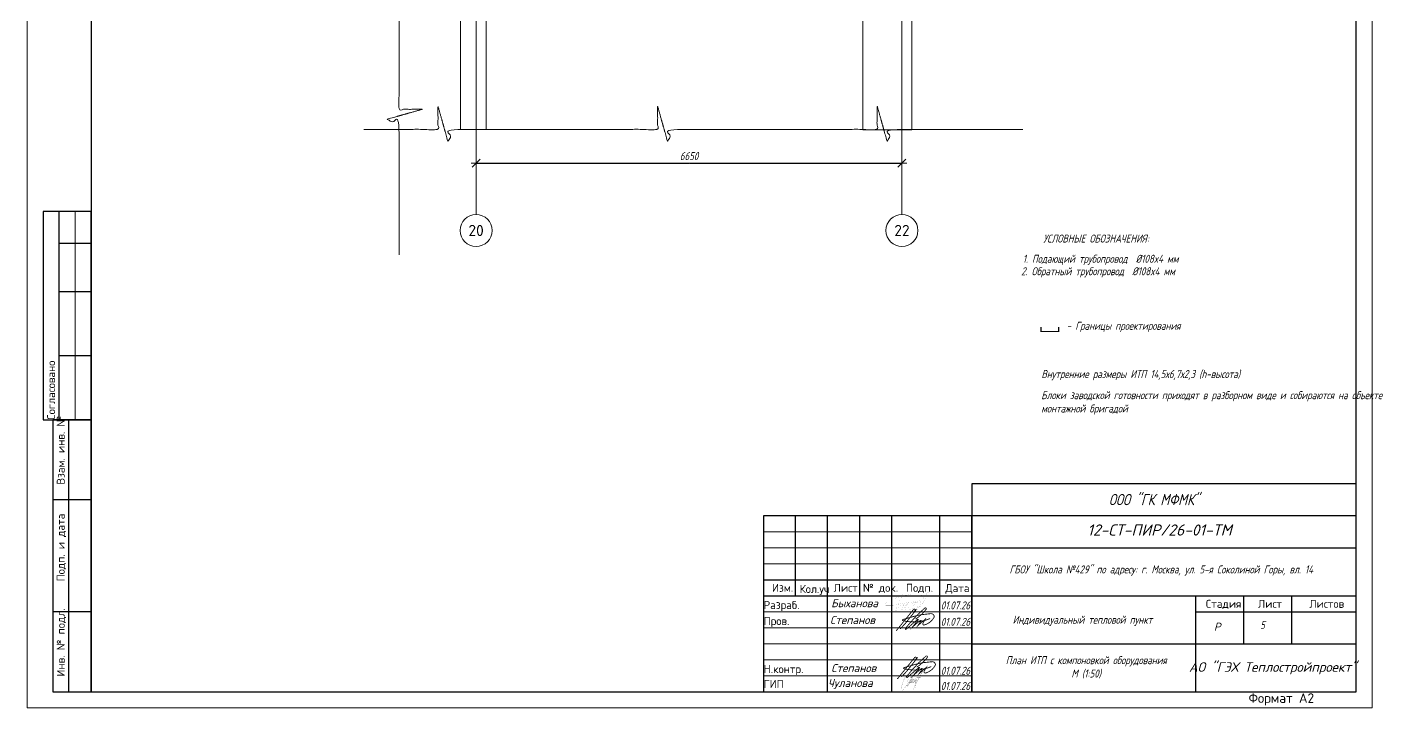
# Model space of a CAD drawing. Header units: millimetres. Extents: x -8689834 to 9419935, y 0 to 233063.
# Drawn here: x -430799 to -409629, y 203363 to 213994 of the extents above; entities that cross this region are included whole.
import ezdxf
from ezdxf.enums import TextEntityAlignment as Align

# ---------------------------------------------------------------- set-up
doc = ezdxf.new("R2010")
doc.units = ezdxf.units.MM
doc.header["$MEASUREMENT"] = 0
doc.layers.get('0').update_dxf_attribs({"color": 250, "lineweight": 9})
for name, color, linetype, lineweight in [('0 текст', 7, 'Continuous', 15), ('0 Текст штампов', 7, 'Continuous', 15), ('2D.ПроекцииПлан.Стена', 7, 'ByLayer', 0), ('ViewportFrames', 5, 'Continuous', 0), ('Координатные сетки', 7, 'Continuous', 0), ('Неверный указатель IDispatch', 7, 'ByLayer', 0), ('Обозначения координатных сеток', 7, 'Continuous', 0), ('Размеры координатных сеток', 7, 'Continuous', 0)]:
    doc.layers.add(name, color=color, linetype=linetype, lineweight=lineweight)
doc.layers.add('ПОДПИСИ', color=7, linetype='Continuous', lineweight=9, true_color=0x0052a5)
doc.styles.get("Standard").update_dxf_attribs({"font": 'isocpeur.ttf', "width": 0.7})
doc.styles.add('МОЭК-Проект', font='', dxfattribs={"oblique": 15})
doc.styles.get('МОЭК-Проект').set_extended_font_data('GOST_type_A')
doc.dimstyles.new('МОЭК', dxfattribs={"dimtxt": 2.5, "dimasz": 2.5, "dimexe": 1.5, "dimexo": 0.625, "dimgap": 1, "dimtad": 1, "dimdec": 0, "dimlfac": 50, "dimtxsty": 'МОЭК-Проект', "dimblk": 'OBLIQUE', "dimblk1": 'OBLIQUE', "dimblk2": 'OBLIQUE', "dimcen": 2.5, "dimdle": 1.5, "dimadec": 0, "dimazin": 2, "dimtfac": 0.75, "dimtdec": 4, "dimtmove": 1, "dimatfit": 3, "dimldrblk": 'NONE', "dimfxl": 1, "dimtfill": 1, "dimtolj": 1, "dimarcsym": 1})

# ---------------------------------------------------------------- blocks, each defined once
blk = doc.blocks.new('*U1735')
at = {"lineweight": 0, "const_width": 0.393}
for points in [[(1.63, 2.81), (0.21, 2.81), (0.21, 1.78)], [(1.63, -2.71), (0.21, -2.71), (0.21, 1.78)]]:
    blk.add_lwpolyline(points, dxfattribs=at)
at = {"lineweight": 0}
for points in [[(3.12, 2.85, 0, 1.09, 0), (1.66, 2.85, 0, 0, 0), (1.23, 2.85, 0, 0, 0)], [(3.12, -2.73, 0, 1.09, 0), (1.66, -2.73, 0, 0, 0), (1.23, -2.73, 0, 0, 0)]]:
    blk.add_lwpolyline(points, format="xyseb", dxfattribs=at)
blk = doc.blocks.new('*U1746')
at = {"layer": 'ПОДПИСИ', "color": 5, "lineweight": 30, "true_color": 0x0011ff, "const_width": 0.4}
for points in [[(-3.79, -1.75), (4.48, 8.46, -1.000053), (5.13, 7.88), (4.28, 6.47), (5.84, 8.45), (0.66, 1.89), (-1.85, -0.79)], [(5.38, 3.82, 0.089178), (10.47, 8.55, 0.788562), (9.67, 8.99, 0.047889), (0.64, -0.54, 0.826488), (0.94, -1.03), (6.38, 3.73, -0.795959), (6.69, 3.5), (4.03, 0.17), (7.66, 3.24, -0.652479), (8.04, 3.06), (6.54, 0.79), (9.93, 3.73), (8.87, 1.87, 0.362007), (9.28, 0.99, 0.22026), (14.25, 4.91, 0.450927), (12.61, 6.41), (9.33, 6.06, 0.043062), (4.88, 5.2), (-0.63, 3.62, 0.784683), (-0.61, 3.11, 0.162341), (12.27, 4.09, -0.171019)]]:
    blk.add_lwpolyline(points, format="xyb", dxfattribs=at)
blk = doc.blocks.new('Быханова')
at = {"color": 5, "lineweight": 80, "ltscale": 100, "const_width": 70}
for points in [[(1275, 1720), (2073, 4472), (2061, 10290), (216, 12241), (-3520, 14257), (-14195, 14257), (-19652, 13486), (-26610, 12503), (-33411, 10106), (-45213, 5242), (-50728, 1625), (-51499, 83), (-50550, -925), (-48593, -925), (-40468, -925), (-31404, 759)], [(-27290, 13529), (-37309, -8703), (-36399, -8703), (-34422, -6370), (-33100, -4810), (-30682, -1956), (-28926, 312), (-28926, 2170), (-28926, 3198), (-30864, 2407), (-31734, 1498), (-31734, 707), (-1882, 5412)], [(-24333, 1874), (-27754, -3523), (-28834, -6027), (-29302, -7111), (-29302, -8479), (-28597, -9059), (-27845, -8145), (-25943, -5833), (-24322, -3864), (-24322, -2311), (-24322, -1125), (-26043, -825)], [(-27290, 13529), (-25818, 13386), (-24421, 13249), (-21050, 12920), (-19813, 12800)], [(-24322, -3087), (-22587, -1784), (-21137, -308), (-19017, 2712), (-21862, -2153), (-22930, -4841), (-23524, -6338), (-23155, -6484), (-22297, -5816), (-20053, -4071), (-18660, -3550)], [(-15395, 289), (-14090, 1435), (-11599, 2345), (-10244, 2840), (-8950, 2840), (-8950, 1594), (-10255, -146), (-11583, -1917), (-13220, -4812), (-14606, -7262), (-16976, -7658), (-17411, -6828), (-17411, -5405)], [(-14606, -7262), (-14059, -9038), (-11964, -8445), (-8919, -6626), (8122, 18046), (7998, 17866), (8715, 16148), (7529, 13598), (5058, 8286), (2903, 5532), (-778, 829), (-4241, -3596), (-6189, -6086), (-7735, -8061), (-8899, -8061), (-8899, -6597)], [(-5273, 1989), (-5391, 3373), (-6578, 3373), (-8317, 2819), (-8612, 2411), (-8950, 1594)], [(-4241, -3596), (-1275, -1720), (1275, 1720)]]:
    blk.add_lwpolyline(points, dxfattribs=at)
blk = doc.blocks.new('*U1747')
at = {"layer": '0 Текст штампов'}
for p, q in [((70.31, 398.94), (-349.69, 398.94)), ((-349.69, 398.94), (-349.69, -195.06)), ((70.31, -195.06), (70.31, 398.94)), ((-334.69, -105.06), (-334.69, -40.06)), ((-119.69, -140.06), (-54.69, -140.06)), ((-119.69, -145.06), (-54.69, -145.06)), ((-119.69, -150.06), (-54.69, -150.06)), ((-119.69, -170.06), (-54.69, -170.06)), ((-119.69, -175.06), (-54.69, -175.06)), ((-119.69, -180.06), (-54.69, -180.06)), ((-119.69, -185.06), (-54.69, -185.06)), ((-349.69, -195.06), (70.31, -195.06))]:
    blk.add_line(p, q, dxfattribs=at)
at = {"layer": '0 Текст штампов', "lineweight": 30}
for p, q in [((65.31, 393.94), (-329.69, 393.94)), ((-329.69, 393.94), (-329.69, -190.06)), ((65.31, 393.94), (55.31, 393.94)), ((55.31, 393.94), (55.31, 386.94)), ((65.31, -190.06), (65.31, 393.94)), ((65.31, 386.94), (65.31, 393.94)), ((55.31, 386.94), (65.31, 386.94)), ((-329.69, -40.06), (-344.69, -40.06)), ((-344.69, -40.06), (-344.69, -105.06)), ((-339.69, -105.06), (-339.69, -40.06)), ((-329.69, -105.06), (-329.69, -40.06)), ((-329.69, -50.06), (-339.69, -50.06)), ((-329.69, -65.06), (-339.69, -65.06)), ((-329.69, -85.06), (-339.69, -85.06)), ((-344.69, -105.06), (-329.69, -105.06)), ((-329.69, -105.06), (-341.69, -105.06)), ((-341.69, -105.06), (-341.69, -190.06)), ((-336.69, -190.06), (-336.69, -105.06)), ((-329.69, -190.06), (-329.69, -105.06)), ((65.31, -125.06), (-54.69, -125.06)), ((-54.69, -125.06), (-54.69, -190.06)), ((65.31, -190.06), (65.31, -125.06)), ((-329.69, -130.06), (-341.69, -130.06)), ((65.31, -135.06), (-119.69, -135.06)), ((-119.69, -135.06), (-119.69, -190.06)), ((-109.69, -160.06), (-109.69, -135.06)), ((-99.69, -190.06), (-99.69, -135.06)), ((-89.69, -160.06), (-89.69, -135.06)), ((-79.69, -190.06), (-79.69, -135.06)), ((-64.69, -190.06), (-64.69, -135.06)), ((-54.69, -190.06), (-54.69, -135.06)), ((65.31, -190.06), (65.31, -135.06)), ((-54.69, -145.06), (65.31, -145.06)), ((-119.69, -155.06), (-54.69, -155.06)), ((-119.69, -160.06), (-54.69, -160.06)), ((-54.69, -160.06), (65.31, -160.06)), ((15.31, -190.06), (15.31, -160.06)), ((30.31, -175.06), (30.31, -160.06)), ((45.31, -175.06), (45.31, -160.06)), ((-329.69, -165.06), (-341.69, -165.06)), ((15.31, -165.06), (65.31, -165.06)), ((-54.69, -175.06), (65.31, -175.06)), ((-341.69, -190.06), (-329.69, -190.06)), ((-329.69, -190.06), (65.31, -190.06)), ((-119.69, -190.06), (65.31, -190.06)), ((-54.69, -190.06), (65.31, -190.06))]:
    blk.add_line(p, q, dxfattribs=at)
at = {"layer": '0 Текст штампов', "lineweight": 0}
blk.add_line((-119.69, -165.06), (-54.69, -165.06), dxfattribs=at)
at = {"layer": '0 Текст штампов'}
for s, p in [('Согласовано', (-340.94, -105.06)), ('Взам. инв. №', (-337.94, -125.33)), ('Подп. и дата', (-337.94, -155.56)), ('Инв. № подл.', (-337.93, -185.28))]:
    blk.add_text(s, height=2.5, rotation=90, dxfattribs=at).set_placement(p)
for s, height, p in [('Изм.', 2.5, (-117.06, -158.82)), ('Лист', 2.5, (-97.82, -158.81)), ('№ док.', 2.5, (-88.69, -158.81)), ('Подп.', 2.5, (-75.24, -158.81)), ('Дата', 2.5, (-62.92, -158.9)), ('Кол.уч', 2.5, (-108.45, -159.17)), ('Разраб.', 2.5, (-119.69, -164.17)), ('Стадия', 2.5, (18.42, -163.81)), ('Лист', 2.5, (34.68, -163.81)), ('Листов', 2.5, (50.74, -163.81)), ('Пров.', 2.5, (-119.69, -169.17)), ('Н.контр.', 2.5, (-119.69, -184.17)), ('ГИП', 2.5, (-119.69, -188.82)), ('Формат A2', 3, (31.74, -193.49))]:
    blk.add_text(s, height=height, dxfattribs=at).set_placement(p)
blk = doc.blocks.new('PROJECTION_BLOCK_{082a7d28-8cd2-4d66-a203-011a681e5451}')
at = {"layer": '2D.ПроекцииПлан.Стена', "color": 0, "lineweight": -2}
for p, q in [((-7.65, 168.4), (7.65, 181.7)), ((7.65, 181.7), (7.65, -181.7)), ((-7.65, 168.4), (-7.65, -181.7)), ((-7.65, -181.7), (7.65, -181.7))]:
    blk.add_line(p, q, dxfattribs=at)
blk = doc.blocks.new('PROJECTION_BLOCK_{0ad7cb8c-6e34-4029-8651-bd0081a6dd90}')
at = {"layer": '2D.ПроекцииПлан.Стена', "color": 0, "lineweight": -2}
for p, q in [((4, 92.61), (-4, 92.61)), ((-4, -92.61), (-4, 92.61)), ((4, -92.61), (4, 92.61)), ((4, -92.61), (-4, -92.61))]:
    blk.add_line(p, q, dxfattribs=at)
blk = doc.blocks.new('_Oblique')
at = {"color": 0, "linetype": 'ByBlock', "lineweight": -2}
blk.add_line((-0.5, -0.5), (0.5, 0.5), dxfattribs=at)
blk = doc.blocks.new('*D1897')
at = {"layer": 'Размеры координатных сеток', "color": 0, "lineweight": -2, "ltscale": 100, "transparency": 16777216}
for p, q in [((-210.98, -24.96), (-74.98, -24.96)), ((-209.48, -24.34), (-209.48, -23.46)), ((-76.48, -24.34), (-76.48, -23.46))]:
    blk.add_line(p, q, dxfattribs=at)
at = {"layer": 'Размеры координатных сеток', "color": 0, "lineweight": -2, "transparency": 16777216, "xscale": 2.5, "yscale": 2.5, "zscale": 2.5, "rotation": 180}
blk.add_blockref('_Oblique', (-209.48, -24.96), dxfattribs=at)
at = {"layer": 'Размеры координатных сеток', "color": 0, "lineweight": -2, "transparency": 16777216, "xscale": 2.5, "yscale": 2.5, "zscale": 2.5}
blk.add_blockref('_Oblique', (-76.48, -24.96), dxfattribs=at)
at = {"layer": 'Размеры координатных сеток', "color": 0, "lineweight": 13, "transparency": 16777216, "insert": (-142.98, -22.71), "char_height": 2.5, "attachment_point": 5, "style": 'МОЭК-Проект', "bg_fill": 3, "box_fill_scale": 1.25, "bg_fill_color": 256, "bg_fill_true_color": 13158600, "bg_fill_transparency": 0}
blk.add_mtext('\\A1;6650', dxfattribs=at)
blk = doc.blocks.new('_None')
blk = doc.blocks.new('*D1905')
at = {"layer": 'Размеры координатных сеток', "color": 0, "lineweight": -2, "ltscale": 100, "transparency": 16777216}
for p, q in [((-423790, 211868), (-417137, 211868)), ((-423788, 211868), (-423788, 211869)), ((-417138, 211868), (-417138, 211869))]:
    blk.add_line(p, q, dxfattribs=at)
at = {"layer": 'Размеры координатных сеток', "color": 0, "lineweight": -2, "ltscale": 100, "transparency": 16777216, "xscale": 2.5, "yscale": 2.5, "zscale": 2.5, "rotation": 180}
blk.add_blockref('_Oblique', (-423788, 211868), dxfattribs=at)
at = {"layer": 'Размеры координатных сеток', "color": 0, "lineweight": -2, "ltscale": 100, "transparency": 16777216, "xscale": 2.5, "yscale": 2.5, "zscale": 2.5}
blk.add_blockref('_Oblique', (-417138, 211868), dxfattribs=at)
at = {"layer": 'Размеры координатных сеток', "color": 0, "lineweight": 13, "ltscale": 100, "transparency": 16777216, "insert": (-420463, 211870), "char_height": 2.5, "attachment_point": 5, "style": 'МОЭК-Проект', "bg_fill": 3, "box_fill_scale": 1.25, "bg_fill_color": 256, "bg_fill_true_color": 13158600, "bg_fill_transparency": 0}
blk.add_mtext('\\A1;332500', dxfattribs=at)
blk = doc.blocks.new('PROJECTION_BLOCK_{d7bd9685-e9fe-4e43-bb7a-ccee0f30bb42}')
at = {"layer": 'Неверный указатель IDispatch', "color": 0, "lineweight": -2}
blk.add_open_spline([(-1715, -79), (-558, -79), (-558, 286), (-456, -79), (-398, -286), (-347, -79), (1715, -79)], degree=1, dxfattribs=at)
blk = doc.blocks.new('*U1750')
at = {"layer": 'Координатные сетки', "lineweight": 13, "ltscale": 3}
for p, q in [((-209.483, 351.309), (-209.483, -16.962)), ((-76.483, 351.309), (-76.483, -16.962)), ((-209.483, -16.962), (-209.483, -40.962))]:
    blk.add_line(p, q, dxfattribs=at)
at = {"layer": 'Обозначения координатных сеток', "lineweight": 13, "ltscale": 100}
for centre in [(-209.483, -45.962), (-76.483, -45.962)]:
    blk.add_circle(centre, 5, dxfattribs=at)
at = {"layer": '2D.ПроекцииПлан.Стена', "lineweight": 13}
for name, p in [('PROJECTION_BLOCK_{082a7d28-8cd2-4d66-a203-011a681e5451}', (-81.068, 167.173)), ('PROJECTION_BLOCK_{0ad7cb8c-6e34-4029-8651-bd0081a6dd90}', (-210.308, 78.208))]:
    blk.add_blockref(name, p, dxfattribs=at)
at = {"layer": 'Обозначения координатных сеток', "lineweight": 13, "ltscale": 100}
for s, p in [('20', (-209.483, -45.962)), ('22', (-76.483, -45.962))]:
    blk.add_text(s, height=3.5, dxfattribs=at).set_placement(p, align=Align.MIDDLE_CENTER)
at = {"layer": 'Размеры координатных сеток', "lineweight": 13, "ltscale": 100}
dim = blk.add_linear_dim(base=(-76.483, -24.962), p1=(-209.483, -24.962), p2=(-76.483, -24.962), dimstyle='МОЭК', override={"dimscale": 1, "dimtxt": 2.5, "dimlfac": 50}, dxfattribs=at)
dim.commit()
dim.dimension.update_dxf_attribs({"geometry": '*D1897', "text_midpoint": (-142.983, -22.709)})
at = {"layer": 'Координатные сетки', "lineweight": 13, "ltscale": 3}
blk.add_line((-76.483, -16.962), (-76.483, -40.962), dxfattribs=at)

msp = doc.modelspace()

# ---------------------------------------------------------------- linework, layer by layer
at = {"color": 5, "true_color": 0x0011ff, "const_width": 1.82}
msp.add_lwpolyline([(-417061.508, 203760.652), (-417048.758, 203781.591), (-417038.212, 203812.55), (-417038.212, 203856.683), (-417038.212, 203876.445), (-417054.03, 203883.032), (-417076.181, 203866.02), (-417095.888, 203828.442), (-417114.354, 203793.231), (-417133.485, 203737.864), (-417144.301, 203686.16), (-417148.88, 203647.881), (-417147.215, 203637.479), (-417141.387, 203632.487), (-417127.232, 203638.728), (-417114.743, 203655.787), (-417088.515, 203686.16), (-417055.209, 203728.183), (-417020.632, 203776.522), (-416970.258, 203880.54), (-416949.442, 203915.074), (-416941.949, 203923.812), (-416936.536, 203928.388), (-416932.79, 203925.892), (-416935.704, 203909.665), (-416957.769, 203869.306), (-417009.689, 203780.318), (-417028.601, 203735.765), (-417040.759, 203714.838), (-417055.619, 203695.262), (-417036.707, 203748.591), (-417018.47, 203781.669), (-417003.61, 203807.321), (-416989.847, 203802.705), (-416992.834, 203783.517), (-417005.633, 203753.243), (-417015.446, 203748.979), (-417015.446, 203766.461), (-417000.513, 203796.735), (-416981.741, 203806.542), (-416977.048, 203800.999), (-416984.727, 203783.943), (-416996.247, 203763.476), (-416999.66, 203755.801), (-417000.865, 203766.175), (-416974.379, 203805.663), (-416967.867, 203803.927), (-416973.511, 203783.966), (-416980.458, 203765.308), (-416984.8, 203754.025), (-417001.299, 203756.195), (-416984.505, 203753.993), (-416982.142, 203761.332), (-416979.717, 203758.908), (-416969.689, 203761.961), (-416964.175, 203777.906), (-416960.59, 203789.997), (-416958.798, 203802.536), (-416962.831, 203805.223), (-416968.656, 203802.984), (-416982.098, 203760.441), (-416979.678, 203758.889), (-416968.396, 203762.413), (-416958.225, 203764.895), (-416950.866, 203774.795), (-416946.621, 203793.464), (-416939.545, 203807.041), (-416949.734, 203809.304), (-416957.659, 203800.536), (-416968.697, 203762.914), (-416955.678, 203766.592), (-416954.546, 203759.237), (-416946.749, 203761.12), (-416937.692, 203775.149), (-416932.259, 203792.346), (-416928.636, 203803.207), (-416942.673, 203766.55), (-416934.07, 203765.193), (-416922.749, 203786.01), (-416917.316, 203799.134), (-416934.523, 203764.74), (-416932.259, 203758.857), (-416921.844, 203761.12), (-416915.504, 203777.412), (-416905.542, 203795.514), (-416922.749, 203761.12), (-416920.485, 203754.784), (-416912.787, 203755.237), (-416805.017, 203957.979), (-416882.902, 203804.112), (-416898.297, 203781.032), (-416913.693, 203753.879), (-416925.014, 203730.799), (-416941.315, 203700.478), (-416951.283, 203670.468), (-416953.095, 203653.271), (-416941.321, 203665.49), (-416930.001, 203690.38), (-416924.114, 203728.394), (-416932.265, 203757.358), (-416954.906, 203802.16), (-416985.698, 203828.408), (-417015.583, 203839.722), (-416959.434, 203833.839), (-416865.701, 203832.481), (-416823.589, 203833.839)], dxfattribs=at)

# ---------------------------------------------------------------- block references
at = {"color": 5, "lineweight": 30, "true_color": 0x0011ff, "xscale": 0.01119098978760241, "yscale": 0.01119098978760241, "zscale": 0.01119098978760241}
msp.add_blockref('Быханова', (-416824.085, 204977.096), dxfattribs=at)
at = {"layer": '0 Текст штампов', "xscale": 50, "yscale": 50, "zscale": 50}
msp.add_blockref('*U1747', (-413314.257, 213115.736), dxfattribs=at)
at = {"layer": '0 Текст штампов', "xscale": 50, "yscale": 50, "zscale": 50, "rotation": 90}
msp.add_blockref('*U1735', (-414825.833, 209229.768), dxfattribs=at)
at = {"layer": 'ПОДПИСИ', "color": 5, "lineweight": 35, "true_color": 0x0011ff, "xscale": 33, "yscale": 33, "zscale": 33}
for p in [(-417104.654, 204622.633), (-417086.047, 203872.129)]:
    msp.add_blockref('*U1746', p, dxfattribs=at)

# ---------------------------------------------------------------- texts
at = {"layer": '0 текст', "color": 7, "oblique": 15}
for s, height, p in [('Р', 125, (-412215.03, 204631.029)), ('АО "ГЭХ Теплостройпроект"', 150, (-411347.629, 204000.918))]:
    msp.add_text(s, height=height, dxfattribs=at).set_placement(p, align=Align.MIDDLE_CENTER)
at = {"layer": '0 текст', "color": 7, "insert": (-413203.687, 206615.501), "char_height": 175, "width": 6000, "attachment_point": 5, "style": 'МОЭК-Проект'}
msp.add_mtext('ООО "ГК МФМК"', dxfattribs=at)
at = {"layer": '0 Текст штампов', "style": 'МОЭК-Проект', "oblique": 15}
for s, p in [('УСЛОВНЫЕ ОБОЗНАЧЕНИЯ:', (-414932.43, 210629.476)), ('1. Подающий трубопровод  Ø108x4 мм', (-415252.511, 210313.821)), ('2. Обратный трубопровод  Ø108x4 мм', (-415276.821, 210118.829)), ('Внутренние размеры ИТП 14,5х6,7х2,3 (h-высота)', (-414961.401, 208513.814))]:
    msp.add_text(s, height=125, dxfattribs=at).set_placement(p)
msp.add_text('- Границы проектирования', height=125, dxfattribs=at).set_placement((-414565.895, 209329.215), align=Align.MIDDLE_LEFT)
at = {"layer": '0 Текст штампов', "oblique": 15}
msp.add_text('12-СТ-ПИР/26-01-ТМ', height=175, dxfattribs=at).set_placement((-414242.737, 206053.314))
at = {"layer": '0 Текст штампов', "ltscale": 100, "oblique": 15}
for s, p in [('Быханова', (-418243.891, 204934.933)), ('Степанов', (-418260.78, 204672.777)), ('Степанов', (-418242.172, 203922.273)), ('Чуланова', (-418293.499, 203689.678))]:
    msp.add_text(s, height=125, dxfattribs=at).set_placement(p)
at = {"layer": '0 Текст штампов', "ltscale": 100, "oblique": 15, "width": 0.8}
for p in [(-416531.913, 204900.969), (-416531.913, 204644.627), (-416531.913, 203880.346), (-416531.913, 203642.991)]:
    msp.add_text('01.07.26', height=125, dxfattribs=at).set_placement(p)
at = {"layer": '0 Текст штампов', "char_height": 125, "attachment_point": 5, "style": 'МОЭК-Проект'}
for s, insert, width in [('\\pxql;Блоки заводской готовности приходят в разборном виде и собираются на объекте монтажной бригадой', (-412182.296, 208125.056), 5563.46076), ('ГБОУ "Школа №429" по адресу: г. Москва, ул. 5-я Соколиной Горы, вл. 14', (-413090.03, 205508.336), 6000), ('5', (-411507.651, 204658.243), 750), ('План ИТП с компоновкой оборудования\\PМ (1:50)', (-414261.357, 203997.406), 3500)]:
    msp.add_mtext(s, dxfattribs=dict(at, insert=insert, width=width))
at = {"layer": '0 Текст штампов', "color": 1, "insert": (-414320.399, 204722.345), "char_height": 125, "width": 3451.4549, "attachment_point": 5, "style": 'МОЭК-Проект'}
msp.add_mtext('\\pxsm1.0000;{\\C7;\\W1.0000;Индивидуальный тепловой пункт }', dxfattribs=at)

# ---------------------------------------------------------------- next in the draw order: block references
at = {"layer": 'ViewportFrames', "lineweight": 13, "ltscale": 100, "xscale": 50, "yscale": 50, "zscale": 50}
msp.add_blockref('*U1750', (-413314.257, 213115.736), dxfattribs=at)

# ---------------------------------------------------------------- next in the draw order: linework, layer by layer
at = {"layer": 'Координатные сетки', "lineweight": 13, "ltscale": 3}
for p, q in [((-423788.409, 230681.164), (-423788.409, 212267.655)), ((-417138.409, 230681.164), (-417138.409, 212267.655)), ((-423788.409, 212267.655), (-423788.409, 211067.655))]:
    msp.add_line(p, q, dxfattribs=at)
at = {"layer": 'Обозначения координатных сеток', "lineweight": 13, "ltscale": 100}
for centre in [(-423788.409, 210817.655), (-417138.409, 210817.655)]:
    msp.add_circle(centre, 250, dxfattribs=at)

# ---------------------------------------------------------------- next in the draw order: block references
at = {"layer": '2D.ПроекцииПлан.Стена', "lineweight": 13, "xscale": 50, "yscale": 50, "zscale": 50}
for name, p in [('PROJECTION_BLOCK_{082a7d28-8cd2-4d66-a203-011a681e5451}', (-417367.638, 221474.41)), ('PROJECTION_BLOCK_{0ad7cb8c-6e34-4029-8651-bd0081a6dd90}', (-423829.632, 217026.137))]:
    msp.add_blockref(name, p, dxfattribs=at)
at = {"layer": 'Неверный указатель IDispatch', "rotation": 270}
for p in [(-424911.133, 215581.999), (-424911.133, 212152.821)]:
    msp.add_blockref('PROJECTION_BLOCK_{d7bd9685-e9fe-4e43-bb7a-ccee0f30bb42}', p, dxfattribs=at)
at = {"layer": 'Неверный указатель IDispatch'}
for p in [(-423825.181, 212475.525), (-420396.003, 212475.525), (-416966.824, 212475.525)]:
    msp.add_blockref('PROJECTION_BLOCK_{d7bd9685-e9fe-4e43-bb7a-ccee0f30bb42}', p, dxfattribs=at)

# ---------------------------------------------------------------- next in the draw order: texts
at = {"layer": 'Обозначения координатных сеток', "lineweight": 13, "ltscale": 100}
for s, p in [('20', (-423788.409, 210817.655)), ('22', (-417138.409, 210817.655))]:
    msp.add_text(s, height=175, dxfattribs=at).set_placement(p, align=Align.MIDDLE_CENTER)

# ---------------------------------------------------------------- next in the draw order: dimensions: what is measured, and where the dimension line sits
at = {"layer": 'Размеры координатных сеток', "lineweight": 13, "ltscale": 100}
dim = msp.add_linear_dim(base=(-417138.409, 211867.655), p1=(-423788.409, 211867.655), p2=(-417138.409, 211867.655), dimstyle='МОЭК', override={"dimscale": 1, "dimtxt": 2.5, "dimlfac": 50}, dxfattribs=at)
dim.commit()
dim.dimension.update_dxf_attribs({"geometry": '*D1905', "text_midpoint": (-420463.409, 211869.905)})

# ---------------------------------------------------------------- next in the draw order: linework, layer by layer
at = {"layer": 'Координатные сетки', "lineweight": 13, "ltscale": 3}
msp.add_line((-417138.409, 212267.655), (-417138.409, 211067.655), dxfattribs=at)

doc.saveas('drawing.dxf')
